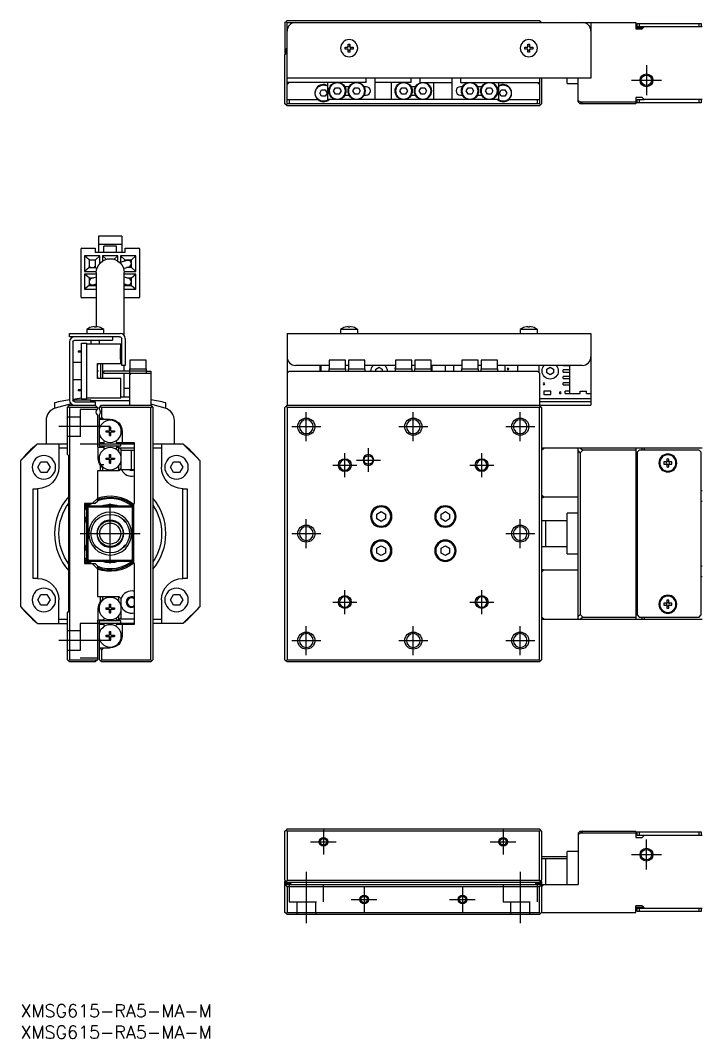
# Model space of a CAD drawing. Extents: x 0 to 745, y -8 to 241.
# Drawn here: x 0 to 159.2, y -8 to 230 of the extents above; entities that cross this region are included whole.
import ezdxf

# ---------------------------------------------------------------- set-up
doc = ezdxf.new("R2010")
doc.units = 0
doc.header["$LTSCALE"] = 0.5
doc.linetypes.add('CENTER', pattern=[50.8, 31.75, -6.35, 6.35, -6.35])
doc.linetypes.add('DASHED', pattern=[19.05, 12.7, -6.35])
for name, color, linetype in [('MSM_CENTER', 1, 'CENTER'), ('MSM_CONTINUOUS', 7, 'CONTINUOUS'), ('MSM_DASHED', 4, 'DASHED'), ('MSM_NARROW', 5, 'CONTINUOUS'), ('MSM_PART_NUMBER', 7, 'CONTINUOUS')]:
    doc.layers.add(name, color=color, linetype=linetype)
doc.styles.get("Standard").update_dxf_attribs({"font": 'txt.shx', "height": 1, "bigfont": 'bigfont.shx'})

# ---------------------------------------------------------------- blocks, each defined once
blk = doc.blocks.new('*U2')
at = {"layer": 'MSM_PART_NUMBER'}
blk.add_text('XMSG615-RA5-MA-M', height=3, dxfattribs=at).set_placement((0, -3))
blk = doc.blocks.new('*U3')
at = {"layer": 'MSM_PART_NUMBER'}
blk.add_text('XMSG615-RA5-MA-M', height=3, dxfattribs=at).set_placement((0, -8))

msp = doc.modelspace()

# ---------------------------------------------------------------- linework, layer by layer
at = {"layer": 'MSM_CENTER'}
for p, q in [((146.34, 219.46), (146.34, 212.46)), ((142.84, 215.96), (149.84, 215.96)), ((66.84, 131.62), (66.84, 138.42)), ((91.84, 131.62), (91.84, 138.42)), ((116.84, 131.62), (116.84, 138.42)), ((21, 135.02), (9, 135.02)), ((63.44, 135.02), (70.24, 135.02)), ((88.44, 135.02), (95.24, 135.02)), ((113.44, 135.02), (120.24, 135.02)), ((75.84, 123.22), (75.84, 128.82)), ((81.34, 124.42), (81.34, 130.02)), ((107.84, 123.22), (107.84, 128.82)), ((78.54, 127.22), (84.14, 127.22)), ((73.04, 126.02), (78.64, 126.02)), ((105.04, 126.02), (110.64, 126.02)), ((21, 103.02), (21, 117.02)), ((66.84, 106.62), (66.84, 113.42)), ((116.84, 106.62), (116.84, 113.42)), ((14, 110.02), (28, 110.02)), ((63.44, 110.02), (70.24, 110.02)), ((113.44, 110.02), (120.24, 110.02)), ((75.84, 91.22), (75.84, 96.82)), ((107.84, 91.22), (107.84, 96.82)), ((73.04, 94.02), (78.64, 94.02)), ((105.04, 94.02), (110.64, 94.02)), ((66.84, 81.62), (66.84, 88.42)), ((91.84, 81.62), (91.84, 88.42)), ((116.84, 81.62), (116.84, 88.42)), ((21, 85.02), (9, 85.02)), ((63.44, 85.02), (70.24, 85.02)), ((88.44, 85.02), (95.24, 85.02)), ((113.44, 85.02), (120.24, 85.02)), ((70.84, 41), (70.84, 35)), ((112.84, 41), (112.84, 35)), ((146.34, 31.5), (146.34, 38.5)), ((67.84, 38), (73.84, 38)), ((109.84, 38), (115.84, 38)), ((142.84, 35), (149.84, 35)), ((66.84, 31), (66.84, 19)), ((116.84, 31), (116.84, 19)), ((80.34, 27.5), (80.34, 21.5)), ((103.34, 27.5), (103.34, 21.5)), ((77.34, 24.5), (83.34, 24.5)), ((100.34, 24.5), (106.34, 24.5))]:
    msp.add_line(p, q, dxfattribs=at)
at = {"layer": 'MSM_CONTINUOUS'}
for p, q in [((61.84, 229.46), (62.09, 229.71)), ((61.84, 229.46), (61.84, 222.26)), ((62.34, 229.96), (62.09, 229.71)), ((62.09, 229.71), (62.34, 229.46)), ((62.34, 229.96), (121.34, 229.96)), ((62.34, 210.46), (62.34, 229.46)), ((62.34, 229.46), (143.84, 229.46)), ((121.84, 229.46), (121.34, 229.96)), ((121.34, 229.46), (121.59, 229.71)), ((133.34, 229.46), (133.34, 216.46)), ((143.84, 229.46), (143.84, 227.96)), ((144.14, 228.46), (144.14, 229.26)), ((144.14, 229.26), (159.14, 229.26)), ((159.34, 228.46), (144.14, 228.46)), ((144.64, 229.26), (144.64, 228.46)), ((145.84, 228.46), (145.34, 227.96)), ((158.64, 228.46), (158.64, 229.26)), ((159.14, 229.26), (159.14, 228.46)), ((145.59, 228.21), (143.84, 228.21)), ((143.84, 227.96), (145.34, 227.96)), ((76.64, 223.66), (76.64, 224.39)), ((77.04, 224.39), (77.04, 223.66)), ((118.64, 223.66), (118.64, 224.39)), ((119.04, 224.39), (119.04, 223.66)), ((62.34, 223.46), (61.84, 222.96)), ((62.34, 222.96), (61.84, 222.96)), ((61.84, 222.74), (62.34, 222.74)), ((61.84, 221.96), (62.34, 222.46)), ((61.94, 222.16), (61.84, 222.26)), ((61.84, 210.46), (61.84, 221.96)), ((61.94, 222.06), (61.94, 222.26)), ((62.09, 222.21), (62.34, 221.96)), ((62.34, 222.56), (62.24, 222.56)), ((75.91, 223.66), (76.64, 223.66)), ((76.64, 223.26), (75.91, 223.26)), ((76.64, 222.53), (76.64, 223.26)), ((77.04, 223.66), (77.77, 223.66)), ((77.04, 223.26), (77.04, 222.53)), ((77.77, 223.26), (77.04, 223.26)), ((117.91, 223.66), (118.64, 223.66)), ((118.64, 223.26), (117.91, 223.26)), ((118.64, 222.53), (118.64, 223.26)), ((119.04, 223.66), (119.77, 223.66)), ((119.04, 223.26), (119.04, 222.53)), ((119.77, 223.26), (119.04, 223.26)), ((133.34, 216.46), (62.34, 216.46)), ((80.84, 215.46), (62.34, 215.46)), ((62.34, 214.96), (62.84, 215.46)), ((71.84, 211.46), (71.84, 215.46)), ((73.22, 213.46), (73.65, 214.21)), ((73.65, 214.21), (74.52, 214.21)), ((74.52, 214.21), (74.95, 213.46)), ((76.85, 214.46), (75.82, 214.46)), ((77.72, 213.46), (78.15, 214.21)), ((78.15, 214.21), (79.02, 214.21)), ((79.02, 214.21), (79.45, 213.46)), ((80.84, 214.46), (80.32, 214.46)), ((80.84, 215.46), (80.84, 216.46)), ((82.84, 216.46), (82.84, 211.46)), ((91.34, 215.46), (82.84, 215.46)), ((86.64, 215.46), (86.64, 211.46)), ((88.72, 213.46), (89.15, 214.21)), ((89.15, 214.21), (90.02, 214.21)), ((90.02, 214.21), (90.45, 213.46)), ((92.35, 214.46), (91.32, 214.46)), ((91.34, 215.46), (91.34, 216.46)), ((93.22, 213.46), (93.65, 214.21)), ((93.34, 216.46), (93.34, 215.46)), ((93.34, 215.46), (100.84, 215.46)), ((93.65, 214.21), (94.52, 214.21)), ((94.52, 214.21), (94.95, 213.46)), ((96.64, 211.46), (96.64, 215.46)), ((100.84, 216.46), (100.84, 211.46)), ((102.84, 216.46), (102.84, 215.46)), ((102.84, 215.46), (121.34, 215.46)), ((103.35, 214.46), (102.84, 214.46)), ((104.22, 213.46), (104.65, 214.21)), ((104.65, 214.21), (105.52, 214.21)), ((105.52, 214.21), (105.95, 213.46)), ((107.85, 214.46), (106.82, 214.46)), ((108.72, 213.46), (109.15, 214.21)), ((109.15, 214.21), (110.02, 214.21)), ((110.02, 214.21), (110.45, 213.46)), ((111.84, 211.46), (111.84, 215.46)), ((120.84, 215.46), (121.34, 214.96)), ((121.34, 216.46), (121.34, 210.46)), ((121.84, 216.46), (121.84, 210.46)), ((127.84, 215.21), (127.84, 216.46)), ((127.84, 215.21), (130.34, 215.21)), ((130.34, 210.96), (130.34, 216.46)), ((69.97, 212.96), (70.4, 213.71)), ((70.4, 212.21), (69.97, 212.96)), ((70.4, 213.71), (71.27, 213.71)), ((71.27, 212.21), (70.4, 212.21)), ((71.27, 213.71), (71.7, 212.96)), ((71.7, 212.96), (71.27, 212.21)), ((73.65, 212.71), (73.22, 213.46)), ((74.52, 212.71), (73.65, 212.71)), ((74.95, 213.46), (74.52, 212.71)), ((75.82, 212.46), (76.85, 212.46)), ((78.15, 212.71), (77.72, 213.46)), ((79.02, 212.71), (78.15, 212.71)), ((79.45, 213.46), (79.02, 212.71)), ((80.32, 212.46), (80.84, 212.46)), ((89.15, 212.71), (88.72, 213.46)), ((90.02, 212.71), (89.15, 212.71)), ((90.45, 213.46), (90.02, 212.71)), ((91.32, 212.46), (92.35, 212.46)), ((93.65, 212.71), (93.22, 213.46)), ((94.52, 212.71), (93.65, 212.71)), ((94.95, 213.46), (94.52, 212.71)), ((102.84, 212.46), (103.35, 212.46)), ((104.65, 212.71), (104.22, 213.46)), ((105.52, 212.71), (104.65, 212.71)), ((105.95, 213.46), (105.52, 212.71)), ((106.82, 212.46), (107.85, 212.46)), ((109.15, 212.71), (108.72, 213.46)), ((110.02, 212.71), (109.15, 212.71)), ((110.45, 213.46), (110.02, 212.71)), ((111.97, 212.96), (112.4, 213.71)), ((112.4, 212.21), (111.97, 212.96)), ((112.4, 213.71), (113.27, 213.71)), ((113.27, 212.21), (112.4, 212.21)), ((113.27, 213.71), (113.7, 212.96)), ((113.7, 212.96), (113.27, 212.21)), ((145.34, 211.96), (143.84, 211.96)), ((143.84, 211.96), (143.84, 210.46)), ((145.34, 211.96), (145.84, 211.46)), ((62.34, 209.96), (61.84, 210.46)), ((62.34, 210.46), (62.09, 210.21)), ((62.34, 211.46), (69.51, 211.46)), ((121.34, 210.46), (62.34, 210.46)), ((121.34, 209.96), (62.34, 209.96)), ((62.84, 211.46), (62.84, 210.46)), ((111.84, 211.46), (71.84, 211.46)), ((114.16, 211.46), (121.34, 211.46)), ((120.84, 210.46), (120.84, 211.46)), ((121.59, 210.21), (121.34, 210.46)), ((121.34, 209.96), (121.84, 210.46)), ((130.34, 211.27), (130.95, 210.96)), ((130.84, 210.46), (130.34, 210.96)), ((143.84, 210.46), (130.84, 210.46)), ((130.95, 210.96), (143.84, 210.96)), ((130.95, 210.96), (131.45, 210.46)), ((144.14, 210.66), (144.14, 211.46)), ((144.14, 211.46), (145.84, 211.46)), ((159.14, 210.66), (144.14, 210.66)), ((144.64, 211.46), (144.64, 210.66)), ((159.34, 211.46), (145.84, 211.46)), ((158.64, 210.66), (158.64, 211.46)), ((159.14, 211.46), (159.14, 210.66)), ((23.7, 179.52), (18.3, 179.52)), ((18.3, 179.52), (18.3, 175.72)), ((23.7, 179.52), (23.7, 175.72)), ((14.1, 176.42), (14.1, 165.42)), ((14.4, 176.72), (17.5, 176.72)), ((17.5, 176.72), (17.5, 175.72)), ((23.7, 177.61), (18.3, 177.61)), ((22.5, 177.22), (19.5, 177.22)), ((19.5, 175.72), (19.5, 177.22)), ((22.5, 175.72), (22.5, 177.22)), ((24.5, 175.72), (24.5, 176.72)), ((24.5, 176.72), (27.6, 176.72)), ((27.9, 165.42), (27.9, 176.42)), ((18.6, 174.92), (15, 174.92)), ((15, 174.92), (15, 171.27)), ((16.05, 173.97), (15, 174.92)), ((16.05, 173.97), (16.05, 172.22)), ((16.05, 173.97), (17.55, 173.97)), ((24.5, 175.72), (17.5, 175.72)), ((17.55, 173.97), (18.6, 174.92)), ((17.55, 172.22), (17.55, 173.97)), ((18.6, 173.21), (18.6, 174.92)), ((22.8, 174.92), (19.2, 174.92)), ((19.2, 174.92), (19.2, 173.73)), ((20.07, 174.13), (19.2, 174.92)), ((21.93, 174.13), (22.8, 174.92)), ((22.8, 173.73), (22.8, 174.92)), ((25, 173.82), (23.28, 173.34)), ((27, 174.92), (23.4, 174.92)), ((23.4, 174.92), (23.4, 173.37)), ((24.45, 173.97), (23.4, 174.92)), ((24.45, 173.66), (24.45, 173.97)), ((24.45, 173.97), (25.95, 173.97)), ((25.95, 173.97), (27, 174.92)), ((25.95, 172.22), (25.95, 173.97)), ((27, 171.27), (27, 174.92)), ((16.05, 172.22), (15, 171.27)), ((16.42, 172.22), (16.05, 172.6)), ((16.05, 172.22), (17.55, 172.22)), ((17.55, 172.6), (17.17, 172.22)), ((17.55, 172.22), (17.88, 171.92)), ((24.1, 172.01), (25.4, 172.37)), ((24.27, 172.06), (24.12, 171.92)), ((25.95, 172.22), (24.86, 172.22)), ((25.95, 172.6), (25.57, 172.22)), ((25.95, 172.22), (27, 171.27)), ((15, 171.27), (17.76, 171.27)), ((17.75, 170.67), (15, 170.67)), ((16.05, 169.77), (15, 170.67)), ((15, 170.67), (15, 167.12)), ((16.05, 169.77), (17.11, 169.77)), ((16.05, 169.77), (16.05, 168.02)), ((17.75, 169.96), (16.59, 169.61)), ((17.75, 171.02), (17.75, 158.4)), ((24.24, 171.27), (27, 171.27)), ((24.25, 156.35), (24.25, 171.02)), ((27, 170.67), (24.25, 170.67)), ((25.41, 169.61), (24.25, 169.96)), ((24.89, 169.77), (25.95, 169.77)), ((25.95, 169.77), (27, 170.67)), ((25.95, 168.02), (25.95, 169.77)), ((27, 167.12), (27, 170.67)), ((16.05, 168.02), (15, 167.12)), ((15, 167.12), (17.75, 167.12)), ((16.42, 168.02), (16.05, 168.4)), ((16.05, 168.02), (17.55, 168.02)), ((17.01, 168.18), (17.75, 168.39)), ((17.46, 168.31), (17.17, 168.02)), ((17.55, 168.02), (17.55, 168.34)), ((17.55, 168.02), (17.75, 167.85)), ((24.25, 168.39), (24.99, 168.18)), ((24.45, 168.02), (24.25, 167.85)), ((24.25, 167.12), (27, 167.12)), ((24.45, 168.34), (24.45, 168.02)), ((24.45, 168.02), (25.95, 168.02)), ((24.82, 168.02), (24.54, 168.31)), ((25.95, 168.4), (25.57, 168.02)), ((25.95, 168.02), (27, 167.12)), ((17.75, 165.12), (14.4, 165.12)), ((27.6, 165.12), (24.25, 165.12)), ((19.5, 157.72), (15.5, 157.72)), ((15.5, 157.72), (15.5, 156.82)), ((16.57, 158.28), (16.55, 158.28)), ((17.3, 158.28), (17.3, 158.41)), ((17.7, 158.28), (17.3, 158.28)), ((17.7, 158.41), (17.7, 158.28)), ((18.45, 158.28), (18.43, 158.28)), ((19.5, 156.82), (19.5, 157.72)), ((78.84, 157.72), (74.84, 157.72)), ((74.84, 157.72), (74.84, 156.82)), ((75.91, 158.28), (75.89, 158.28)), ((76.64, 158.28), (76.64, 158.41)), ((77.04, 158.28), (76.64, 158.28)), ((77.04, 158.41), (77.04, 158.28)), ((77.79, 158.28), (77.77, 158.28)), ((78.84, 156.82), (78.84, 157.72)), ((120.84, 157.72), (116.84, 157.72)), ((116.84, 157.72), (116.84, 156.82)), ((117.91, 158.28), (117.89, 158.28)), ((118.64, 158.28), (118.64, 158.41)), ((119.04, 158.28), (118.64, 158.28)), ((119.04, 158.41), (119.04, 158.28)), ((119.79, 158.28), (119.77, 158.28)), ((120.84, 156.82), (120.84, 157.72)), ((11.5, 156.02), (11.5, 156.82)), ((11.5, 156.82), (23.3, 156.82)), ((23.2, 156.02), (11.5, 156.02)), ((11.5, 154.82), (11.5, 141.22)), ((12.3, 154.82), (12.3, 141.22)), ((12.7, 155.22), (21.5, 155.22)), ((16.5, 155.22), (16.5, 154.27)), ((18.5, 154.27), (18.5, 155.22)), ((21.5, 156.02), (21.5, 155.22)), ((23.7, 149.32), (23.7, 155.52)), ((24.5, 155.62), (24.5, 149.32)), ((62.34, 156.82), (62.34, 140.02)), ((62.34, 156.82), (133.34, 156.82)), ((133.34, 156.82), (133.34, 140.02)), ((14.3, 152.65), (13.5, 152.65)), ((13.5, 152.65), (13.5, 152.4)), ((14.3, 152.4), (13.5, 152.4)), ((14.3, 154.52), (15.5, 154.52)), ((14.3, 141.52), (14.3, 154.52)), ((15.5, 141.52), (15.5, 154.52)), ((23.5, 154.27), (15.5, 154.27)), ((23.4, 150.77), (23.4, 153.27)), ((23.5, 153.27), (23.4, 153.27)), ((23.4, 152.47), (23.5, 152.47)), ((23.5, 153.27), (23.5, 154.27)), ((23.5, 151.57), (23.5, 152.47)), ((14.3, 150.02), (12.3, 150.02)), ((23.4, 152.1), (23.5, 152.1)), ((23.4, 151.95), (23.5, 151.95)), ((23.4, 151.57), (23.5, 151.57)), ((23.5, 150.77), (23.4, 150.77)), ((23.5, 149.77), (23.5, 150.77)), ((29.4, 150.52), (25.6, 150.52)), ((25.6, 150.52), (25.6, 148.52)), ((29.4, 148.52), (29.4, 150.52)), ((75.99, 150.52), (72.19, 150.52)), ((72.19, 150.52), (72.19, 148.52)), ((75.99, 148.52), (75.99, 150.52)), ((80.49, 150.52), (76.69, 150.52)), ((76.69, 150.52), (76.69, 148.52)), ((80.49, 148.52), (80.49, 150.52)), ((91.49, 150.52), (87.69, 150.52)), ((87.69, 150.52), (87.69, 148.52)), ((91.49, 148.52), (91.49, 150.52)), ((95.99, 150.52), (92.19, 150.52)), ((92.19, 150.52), (92.19, 148.52)), ((95.99, 148.52), (95.99, 150.52)), ((106.99, 150.52), (103.19, 150.52)), ((103.19, 150.52), (103.19, 148.52)), ((106.99, 148.52), (106.99, 150.52)), ((111.49, 150.52), (107.69, 150.52)), ((107.69, 150.52), (107.69, 148.52)), ((111.49, 148.52), (111.49, 150.52)), ((18, 146.27), (18, 149.77)), ((18, 149.77), (23.5, 149.77)), ((18.7, 149.77), (18.7, 146.27)), ((19.2, 149.77), (19.2, 146.27)), ((19.5, 147.52), (19.5, 148.02)), ((29.5, 148.02), (19.5, 148.02)), ((24.5, 149.32), (23.7, 149.32)), ((24.25, 148.02), (24.25, 149.32)), ((25.5, 148.52), (25.5, 140.02)), ((25.5, 148.52), (29.5, 148.52)), ((29.5, 147.52), (29.5, 148.52)), ((29.5, 148.02), (30.5, 148.02)), ((30.5, 148.02), (30.5, 140.02)), ((62.84, 148.02), (62.34, 147.52)), ((62.84, 148.02), (120.84, 148.02)), ((72.19, 149.32), (64.34, 149.32)), ((70.04, 148.02), (70.04, 149.32)), ((70.34, 148.02), (70.34, 149.32)), ((72.09, 148.52), (76.09, 148.52)), ((72.09, 148.52), (72.09, 148.02)), ((76.69, 149.32), (75.99, 149.32)), ((76.09, 148.02), (76.09, 148.52)), ((76.59, 148.52), (80.59, 148.52)), ((76.59, 148.52), (76.59, 148.02)), ((87.69, 149.32), (80.49, 149.32)), ((80.59, 148.02), (80.59, 148.52)), ((83.09, 148.45), (83.84, 148.89)), ((83.09, 148.02), (83.09, 148.45)), ((83.84, 148.89), (84.59, 148.45)), ((84.59, 148.45), (84.59, 148.02)), ((87.59, 148.52), (91.59, 148.52)), ((87.59, 148.52), (87.59, 148.02)), ((92.19, 149.32), (91.49, 149.32)), ((91.59, 148.02), (91.59, 148.52)), ((92.09, 148.52), (96.09, 148.52)), ((92.09, 148.52), (92.09, 148.02)), ((103.19, 149.32), (95.99, 149.32)), ((96.09, 148.02), (96.09, 148.52)), ((96.18, 149.32), (96.18, 148.02)), ((99.38, 148.02), (99.38, 149.32)), ((101.26, 149.32), (101.26, 148.02)), ((103.09, 148.52), (107.09, 148.52)), ((103.09, 148.52), (103.09, 148.02)), ((107.69, 149.32), (106.99, 149.32)), ((107.09, 148.02), (107.09, 148.52)), ((107.59, 148.52), (111.59, 148.52)), ((107.59, 148.52), (107.59, 148.02)), ((131.34, 149.32), (111.49, 149.32)), ((111.59, 148.02), (111.59, 148.52)), ((113.34, 148.02), (113.34, 149.32)), ((116.28, 148.02), (116.28, 149.32)), ((121.34, 147.52), (120.84, 148.02)), ((121.18, 149.32), (121.18, 147.68)), ((123.09, 148.45), (123.84, 148.89)), ((123.09, 147.59), (123.09, 148.45)), ((123.84, 147.15), (123.09, 147.59)), ((123.84, 148.89), (124.59, 148.45)), ((124.59, 147.59), (123.84, 147.15)), ((124.59, 148.45), (124.59, 147.59)), ((126.84, 149.27), (126.84, 149.32)), ((126.84, 149.27), (128.34, 149.27)), ((126.84, 147.77), (126.84, 148.27)), ((128.34, 148.27), (126.84, 148.27)), ((126.84, 147.77), (128.34, 147.77)), ((128.34, 149.32), (128.34, 142.77)), ((12.3, 146.02), (14.3, 146.02)), ((23.5, 146.27), (18, 146.27)), ((19.5, 147.52), (30.5, 147.52)), ((23.5, 141.77), (23.5, 146.27)), ((24.25, 142.02), (24.25, 147.52)), ((25.5, 147.02), (26, 147.52)), ((121.34, 147.52), (121.34, 140.02)), ((126.84, 146.27), (126.84, 146.77)), ((128.34, 146.77), (126.84, 146.77)), ((126.84, 146.27), (128.34, 146.27)), ((126.84, 144.77), (126.84, 145.27)), ((128.34, 145.27), (126.84, 145.27)), ((14.3, 143.65), (13.5, 143.65)), ((13.5, 143.65), (13.5, 143.4)), ((14.3, 143.4), (13.5, 143.4)), ((24.25, 144.02), (25.5, 144.02)), ((123.98, 143.34), (122.38, 143.34)), ((122.38, 143.34), (122.38, 142.54)), ((123.98, 142.54), (123.98, 143.34)), ((126.84, 144.77), (128.34, 144.77)), ((127.34, 142.77), (127.34, 143.27)), ((128.34, 143.27), (127.34, 143.27)), ((130.84, 143.27), (132.34, 143.27)), ((130.84, 142.77), (130.84, 143.27)), ((132.34, 142.77), (132.34, 143.27)), ((8, 140.59), (8, 139.27)), ((12.5, 141.02), (12.35, 141.02)), ((12.5, 141.32), (16.5, 141.32)), ((12.5, 141.32), (12.5, 140.87)), ((12.7, 140.82), (17.5, 140.82)), ((14.3, 141.52), (15.5, 141.52)), ((15.18, 141.52), (15.18, 141.32)), ((15.5, 141.77), (23.5, 141.77)), ((16.5, 140.82), (16.5, 141.32)), ((25.5, 141.02), (16.5, 141.02)), ((17.5, 140.82), (17.5, 140.02)), ((23.5, 142.02), (25.5, 142.02)), ((34, 139.27), (34, 140.59)), ((133.34, 141.52), (121.34, 141.52)), ((133.34, 140.82), (121.34, 140.82)), ((122.38, 142.54), (123.98, 142.54)), ((127.34, 142.77), (130.84, 142.77)), ((132.34, 142.77), (133.34, 142.77)), ((11.85, 140.38), (8.17, 139.32)), ((11, 139.52), (11.5, 140.02)), ((11, 128.52), (11, 139.52)), ((11.5, 139.52), (11.25, 139.77)), ((11.5, 140.02), (17.5, 140.02)), ((11.5, 139.52), (11.5, 80.52)), ((18, 139.52), (11.5, 139.52)), ((17.5, 140.02), (18, 139.52)), ((18, 139.52), (18, 139.08)), ((18.5, 139.52), (19, 140.02)), ((18.5, 139.08), (18.5, 139.52)), ((19, 139.52), (18.75, 139.77)), ((19, 140.02), (30.5, 140.02)), ((30.5, 139.52), (19, 139.52)), ((19, 139.52), (19, 137.22)), ((33.83, 139.32), (30.5, 140.28)), ((30.5, 140.02), (30.75, 139.77)), ((30.75, 139.77), (30.5, 139.52)), ((30.5, 80.52), (30.5, 139.52)), ((30.75, 139.77), (31, 139.52)), ((31, 139.52), (31, 80.52)), ((62.34, 140.02), (61.84, 139.52)), ((61.84, 80.52), (61.84, 139.52)), ((62.09, 139.77), (62.34, 139.52)), ((62.34, 140.02), (133.34, 140.02)), ((62.34, 139.52), (62.34, 80.52)), ((121.34, 139.52), (62.34, 139.52)), ((121.84, 139.52), (121.34, 140.02)), ((121.34, 139.52), (121.59, 139.77)), ((121.34, 80.52), (121.34, 139.52)), ((121.84, 139.52), (121.84, 80.52)), ((6, 136.44), (6, 131.02)), ((18, 137.76), (18, 130.22)), ((18.5, 134.63), (18.5, 137.76)), ((21, 136.72), (18.5, 136.72)), ((19, 137.22), (18.65, 136.72)), ((19.5, 136.72), (19, 137.22)), ((36, 131.02), (36, 136.44)), ((20, 134.07), (20.79, 134.07)), ((20, 134.07), (20, 133.78)), ((20, 133.78), (20.79, 133.78)), ((20.53, 133.78), (20.53, 134.07)), ((20.85, 134.92), (21.14, 134.92)), ((20.85, 134.13), (20.85, 134.92)), ((21.14, 134.39), (20.85, 134.39)), ((20.85, 132.92), (20.85, 133.72)), ((20.85, 133.45), (21.14, 133.45)), ((21.14, 134.13), (21.14, 134.92)), ((21.14, 132.92), (21.14, 133.72)), ((21.2, 134.07), (22, 134.07)), ((21.2, 133.78), (22, 133.78)), ((21.47, 133.78), (21.47, 134.07)), ((22, 134.07), (22, 133.78)), ((23.8, 133.92), (23.8, 131.22)), ((4, 131.02), (0, 127.02)), ((4, 131.02), (11, 131.02)), ((9, 131.02), (9, 125.52)), ((18, 131.02), (26.7, 131.02)), ((18.5, 131.22), (18.5, 133.21)), ((19.45, 131.22), (18.5, 131.22)), ((18.5, 130.42), (18.5, 131.02)), ((19.62, 131.52), (19.45, 131.22)), ((20.85, 132.92), (21.14, 132.92)), ((22.55, 131.22), (22.38, 131.52)), ((26.7, 131.22), (22.55, 131.22)), ((23.5, 130.42), (23.5, 131.02)), ((26.7, 117.02), (26.7, 131.22)), ((31, 131.02), (38, 131.02)), ((33, 131.02), (33, 125.52)), ((42, 127.02), (38, 131.02)), ((11, 130.02), (9, 130.02)), ((11.35, 128.17), (11, 128.52)), ((18, 130.22), (19.45, 130.22)), ((18.22, 127.56), (18.22, 130.22)), ((23.5, 130.42), (18.5, 130.42)), ((19.58, 130), (19.45, 130.22)), ((19.58, 130.02), (19.57, 130.02)), ((20.85, 128.52), (21.14, 128.52)), ((20.85, 127.73), (20.85, 128.52)), ((21.14, 127.73), (21.14, 128.52)), ((22.55, 130.22), (22.42, 130)), ((22.43, 130.02), (22.42, 130.02)), ((22.55, 130.22), (23, 130.22)), ((23, 129.18), (23, 130.22)), ((23, 130.22), (23.5, 129.72)), ((26.7, 130.02), (23.2, 130.02)), ((23.5, 129.72), (23.5, 128.23)), ((26.7, 129.47), (23.5, 129.47)), ((26, 124.97), (26, 129.47)), ((33, 130.02), (31, 130.02)), ((121.84, 129.52), (122.34, 130.02)), ((159.34, 130.02), (121.84, 130.02)), ((130.34, 90.02), (130.34, 130.02)), ((130.84, 128.91), (130.34, 129.41)), ((131.45, 129.52), (130.84, 128.91)), ((130.84, 128.91), (130.84, 91.13)), ((130.95, 130.02), (131.45, 129.52)), ((143.84, 129.52), (131.45, 129.52)), ((143.84, 130.02), (143.84, 90.02)), ((144.64, 129.52), (144.14, 129.02)), ((144.14, 129.02), (144.14, 91.02)), ((158.64, 129.52), (144.64, 129.52)), ((145.34, 129.52), (145.34, 130.02)), ((145.84, 130.02), (145.84, 129.52)), ((159.14, 129.02), (158.64, 129.52)), ((159.14, 91.02), (159.14, 129.02)), ((0, 127.02), (0, 93.02)), ((4.06, 125.52), (4.78, 126.77)), ((4.78, 126.77), (6.22, 126.77)), ((6.22, 126.77), (6.94, 125.52)), ((11.35, 91.87), (11.35, 128.17)), ((20, 127.67), (20.79, 127.67)), ((20, 127.67), (20, 127.38)), ((20, 127.38), (20.79, 127.38)), ((20.53, 127.38), (20.53, 127.67)), ((21.14, 127.99), (20.85, 127.99)), ((20.85, 126.52), (20.85, 127.32)), ((20.85, 127.05), (21.14, 127.05)), ((20.85, 126.52), (21.14, 126.52)), ((21.14, 126.52), (21.14, 127.32)), ((21.2, 127.67), (22, 127.67)), ((21.2, 127.38), (22, 127.38)), ((21.47, 127.38), (21.47, 127.67)), ((22, 127.67), (22, 127.38)), ((23.5, 126.81), (23.5, 124.97)), ((35.06, 125.52), (35.78, 126.77)), ((35.78, 126.77), (37.22, 126.77)), ((37.22, 126.77), (37.94, 125.52)), ((42, 93.02), (42, 127.02)), ((151.1, 126.76), (150.42, 126.76)), ((150.42, 126.28), (151.1, 126.28)), ((151.1, 127.44), (151.1, 126.76)), ((151.1, 126.28), (151.1, 125.6)), ((151.58, 126.76), (151.58, 127.44)), ((152.26, 126.76), (151.58, 126.76)), ((151.58, 125.6), (151.58, 126.28)), ((151.58, 126.28), (152.26, 126.28)), ((4.78, 124.27), (4.06, 125.52)), ((6.22, 124.27), (4.78, 124.27)), ((6.94, 125.52), (6.22, 124.27)), ((23, 124.72), (18, 124.72)), ((18, 124.72), (18, 117.52)), ((18.7, 124.72), (18.7, 126)), ((19.2, 125.44), (19.2, 124.72)), ((23, 124.72), (23, 125.86)), ((23.5, 125.22), (23, 124.72)), ((23.5, 124.97), (26.7, 124.97)), ((35.78, 124.27), (35.06, 125.52)), ((37.22, 124.27), (35.78, 124.27)), ((37.94, 125.52), (37.22, 124.27)), ((3, 99.52), (3, 120.52)), ((3, 120.52), (4, 120.52)), ((4, 120.52), (4, 99.52)), ((38, 99.52), (38, 120.52)), ((38, 120.52), (39, 120.52)), ((39, 120.52), (39, 99.52)), ((122.34, 118.51), (121.84, 119.01)), ((144.14, 120.02), (143.84, 120.02)), ((159.34, 120.02), (159.14, 120.02)), ((17.5, 117.02), (15, 117.02)), ((15, 117.02), (15, 103.02)), ((16.79, 117.02), (18, 118.23)), ((18, 117.52), (17.5, 117.02)), ((26.5, 103.02), (26.5, 117.02)), ((26.5, 117.02), (26.7, 117.02)), ((130.34, 118.51), (122.34, 118.51)), ((143.84, 118.27), (144.14, 118.27)), ((159.34, 117.52), (159.14, 117.52)), ((15.5, 115.72), (15.8, 116.02)), ((15.5, 104.32), (15.5, 115.72)), ((16, 116.22), (15.8, 116.02)), ((15.8, 116.02), (15.8, 104.02)), ((16, 116.22), (16.3, 116.52)), ((26, 116.22), (16, 116.22)), ((16.3, 116.52), (25.7, 116.52)), ((25.7, 116.52), (26, 116.22)), ((26.2, 116.02), (26, 116.22)), ((26.2, 104.02), (26.2, 116.02)), ((26.2, 116.02), (26.5, 115.72)), ((83.34, 114.6), (84.34, 115.18)), ((83.34, 113.44), (83.34, 114.6)), ((84.34, 115.18), (85.34, 114.6)), ((85.34, 114.6), (85.34, 113.44)), ((98.34, 114.6), (99.34, 115.18)), ((98.34, 113.44), (98.34, 114.6)), ((99.34, 115.18), (100.34, 114.6)), ((100.34, 114.6), (100.34, 113.44)), ((127.84, 105.27), (127.84, 114.77)), ((130.34, 114.77), (127.84, 114.77)), ((144.04, 115.02), (143.84, 114.82)), ((144.04, 115.02), (144.04, 105.02)), ((144.14, 115.02), (144.04, 115.02)), ((24.2, 113), (24.2, 113.18)), ((24.2, 113), (24.42, 112.77)), ((24.42, 112.94), (24.42, 112.77)), ((24.42, 112.77), (24.56, 112.77)), ((24.56, 112.77), (24.56, 112.77)), ((84.34, 112.87), (83.34, 113.44)), ((85.34, 113.44), (84.34, 112.87)), ((99.34, 112.87), (98.34, 113.44)), ((100.34, 113.44), (99.34, 112.87)), ((127.84, 113.02), (121.84, 113.02)), ((122.84, 107.02), (122.84, 113.02)), ((18.03, 108.96), (18.03, 108.96)), ((19.56, 107.22), (19.62, 107.22)), ((19.69, 107.16), (19.62, 107.22)), ((22.37, 107.22), (22.31, 107.16)), ((22.37, 107.22), (22.44, 107.22)), ((23.96, 108.96), (23.96, 108.96)), ((24.42, 107.27), (24.2, 107.05)), ((24.42, 107.27), (24.42, 107.1)), ((24.56, 107.27), (24.42, 107.27)), ((83.34, 106.6), (84.34, 107.18)), ((84.34, 107.18), (85.34, 106.6)), ((98.34, 106.6), (99.34, 107.18)), ((99.34, 107.18), (100.34, 106.6)), ((24.2, 106.86), (24.2, 107.05)), ((83.34, 105.44), (83.34, 106.6)), ((84.34, 104.87), (83.34, 105.44)), ((85.34, 105.44), (84.34, 104.87)), ((85.34, 106.6), (85.34, 105.44)), ((98.34, 105.44), (98.34, 106.6)), ((99.34, 104.87), (98.34, 105.44)), ((100.34, 105.44), (99.34, 104.87)), ((100.34, 106.6), (100.34, 105.44)), ((121.84, 107.02), (127.84, 107.02)), ((127.84, 105.27), (130.34, 105.27)), ((143.84, 105.22), (144.04, 105.02)), ((144.04, 105.02), (144.14, 105.02)), ((15, 103.02), (17.5, 103.02)), ((15.8, 104.02), (15.5, 104.32)), ((15.8, 104.02), (16, 103.82)), ((16, 103.82), (26, 103.82)), ((16.3, 103.52), (16, 103.82)), ((25.7, 103.52), (16.3, 103.52)), ((18, 101.81), (16.79, 103.02)), ((17.5, 103.02), (18, 102.52)), ((18, 102.52), (18, 95.32)), ((26.5, 104.32), (25.7, 103.52)), ((26.7, 103.02), (26.5, 103.02)), ((26.7, 88.82), (26.7, 103.02)), ((159.14, 102.52), (159.34, 102.52)), ((121.84, 101.04), (122.34, 101.54)), ((122.34, 101.54), (130.34, 101.54)), ((144.14, 101.77), (143.84, 101.77)), ((143.84, 100.02), (144.14, 100.02)), ((159.14, 100.02), (159.34, 100.02)), ((4, 99.52), (3, 99.52)), ((39, 99.52), (38, 99.52)), ((4.06, 94.52), (4.78, 95.77)), ((4.78, 95.77), (6.22, 95.77)), ((6.22, 95.77), (6.94, 94.52)), ((18, 95.32), (23, 95.32)), ((18.7, 94.04), (18.7, 95.32)), ((19.2, 95.32), (19.2, 94.6)), ((23, 94.18), (23, 95.32)), ((23, 95.32), (23.5, 94.82)), ((35.06, 94.52), (35.78, 95.77)), ((35.78, 95.77), (37.22, 95.77)), ((37.22, 95.77), (37.94, 94.52)), ((0, 93.02), (4, 89.02)), ((4.78, 93.27), (4.06, 94.52)), ((6.22, 93.27), (4.78, 93.27)), ((6.94, 94.52), (6.22, 93.27)), ((9, 89.02), (9, 94.52)), ((20.85, 93.52), (21.14, 93.52)), ((20.85, 92.73), (20.85, 93.52)), ((21.14, 92.99), (20.85, 92.99)), ((21.14, 92.73), (21.14, 93.52)), ((23.5, 94.82), (23.5, 93.23)), ((33, 94.52), (33, 89.02)), ((35.78, 93.27), (35.06, 94.52)), ((37.22, 93.27), (35.78, 93.27)), ((37.94, 94.52), (37.22, 93.27)), ((38, 89.02), (42, 93.02)), ((151.1, 93.76), (150.42, 93.76)), ((150.42, 93.28), (151.1, 93.28)), ((151.1, 94.44), (151.1, 93.76)), ((151.1, 93.28), (151.1, 92.6)), ((151.58, 93.76), (151.58, 94.44)), ((152.26, 93.76), (151.58, 93.76)), ((151.58, 92.6), (151.58, 93.28)), ((151.58, 93.28), (152.26, 93.28)), ((11, 91.52), (11.35, 91.87)), ((11, 80.52), (11, 91.52)), ((18.22, 89.82), (18.22, 92.48)), ((20, 92.67), (20.79, 92.67)), ((20, 92.67), (20, 92.38)), ((20, 92.38), (20.79, 92.38)), ((20.53, 92.38), (20.53, 92.67)), ((20.85, 91.52), (20.85, 92.32)), ((20.85, 92.05), (21.14, 92.05)), ((20.85, 91.52), (21.14, 91.52)), ((21.14, 91.52), (21.14, 92.32)), ((21.2, 92.67), (22, 92.67)), ((21.2, 92.38), (22, 92.38)), ((21.47, 92.38), (21.47, 92.67)), ((22, 92.67), (22, 92.38)), ((23, 89.82), (23, 90.86)), ((23.5, 91.81), (23.5, 90.32)), ((122.34, 90.02), (121.84, 90.52)), ((130.34, 90.63), (130.84, 91.13)), ((130.84, 91.13), (131.45, 90.52)), ((131.45, 90.52), (130.95, 90.02)), ((131.45, 90.52), (143.84, 90.52)), ((144.14, 91.02), (144.64, 90.52)), ((144.64, 90.52), (158.64, 90.52)), ((145.34, 90.02), (145.34, 90.52)), ((145.84, 90.52), (145.84, 90.02)), ((158.64, 90.52), (159.14, 91.02)), ((4, 89.02), (11, 89.02)), ((9, 90.02), (11, 90.02)), ((19.45, 89.82), (18, 89.82)), ((18, 89.82), (18, 80.52)), ((26.7, 89.02), (18, 89.02)), ((18.5, 89.02), (18.5, 89.62)), ((23.5, 89.62), (18.5, 89.62)), ((18.5, 88.82), (19.45, 88.82)), ((18.5, 86.83), (18.5, 88.82)), ((19.45, 89.82), (19.58, 90.04)), ((19.45, 88.82), (19.62, 88.52)), ((19.58, 90.02), (19.57, 90.02)), ((22.38, 88.52), (22.55, 88.82)), ((22.42, 90.04), (22.55, 89.82)), ((22.43, 90.02), (22.42, 90.02)), ((23, 89.82), (22.55, 89.82)), ((22.55, 88.82), (26.7, 88.82)), ((23.5, 90.32), (23, 89.82)), ((26.7, 90.02), (23.2, 90.02)), ((23.5, 89.02), (23.5, 89.62)), ((23.8, 88.82), (23.8, 86.12)), ((31, 90.02), (33, 90.02)), ((38, 89.02), (31, 89.02)), ((121.84, 90.02), (159.34, 90.02)), ((20, 86.27), (20.79, 86.27)), ((20, 86.27), (20, 85.98)), ((20, 85.98), (20.79, 85.98)), ((20.53, 85.98), (20.53, 86.27)), ((20.85, 87.12), (21.14, 87.12)), ((20.85, 86.33), (20.85, 87.12)), ((21.14, 86.59), (20.85, 86.59)), ((20.85, 85.12), (20.85, 85.92)), ((21.14, 86.33), (21.14, 87.12)), ((21.14, 85.12), (21.14, 85.92)), ((21.2, 86.27), (22, 86.27)), ((21.2, 85.98), (22, 85.98)), ((21.47, 85.98), (21.47, 86.27)), ((22, 86.27), (22, 85.98)), ((18.5, 80.52), (18.5, 85.41)), ((18.5, 83.32), (21, 83.32)), ((18.65, 83.32), (19, 82.82)), ((19, 82.82), (19.5, 83.32)), ((20.85, 85.65), (21.14, 85.65)), ((20.85, 85.12), (21.14, 85.12)), ((19, 82.82), (19, 80.52)), ((11.5, 80.02), (11, 80.52)), ((11.25, 80.27), (11.5, 80.52)), ((11.5, 80.52), (18, 80.52)), ((17.5, 80.02), (11.5, 80.02)), ((18, 80.52), (17.5, 80.02)), ((19, 80.02), (18.5, 80.52)), ((18.75, 80.27), (19, 80.52)), ((19, 80.52), (30.5, 80.52)), ((30.5, 80.02), (19, 80.02)), ((30.5, 80.52), (30.75, 80.27)), ((31, 80.52), (30.5, 80.02)), ((61.84, 80.52), (62.09, 80.27)), ((62.34, 80.52), (62.09, 80.27)), ((62.09, 80.27), (62.34, 80.02)), ((62.34, 80.52), (121.34, 80.52)), ((121.34, 80.02), (62.34, 80.02)), ((121.59, 80.27), (121.34, 80.52)), ((121.34, 80.02), (121.84, 80.52)), ((61.84, 40.5), (62.09, 40.75)), ((61.84, 29), (61.84, 40.5)), ((62.34, 41), (62.09, 40.75)), ((62.09, 40.75), (62.34, 40.5)), ((62.34, 41), (121.34, 41)), ((121.34, 40.5), (62.34, 40.5)), ((62.34, 40.5), (62.34, 29)), ((121.84, 40.5), (121.34, 41)), ((121.34, 40.5), (121.59, 40.75)), ((121.34, 29), (121.34, 40.5)), ((121.84, 40.5), (121.84, 29)), ((130.34, 40), (130.84, 40.5)), ((130.84, 40.5), (143.84, 40.5)), ((131.45, 40.5), (130.95, 40)), ((143.84, 40.5), (143.84, 39)), ((130.34, 40), (130.34, 28)), ((130.95, 40), (130.34, 39.69)), ((143.84, 40), (130.95, 40)), ((143.84, 39), (145.34, 39)), ((144.14, 39.5), (144.14, 40.3)), ((144.14, 40.3), (159.14, 40.3)), ((159.34, 39.5), (144.14, 39.5)), ((144.64, 40.3), (144.64, 39.5)), ((145.84, 39.5), (145.34, 39)), ((158.64, 39.5), (158.64, 40.3)), ((159.14, 40.3), (159.14, 39.5)), ((127.84, 28), (127.84, 35.75)), ((130.34, 35.75), (127.84, 35.75)), ((127.84, 34.5), (121.84, 34.5)), ((127.84, 34), (121.84, 34)), ((122.84, 28), (122.84, 34)), ((62.34, 28.5), (61.84, 29)), ((61.84, 28.7), (61.94, 28.8)), ((61.84, 21.5), (61.84, 28.7)), ((61.94, 28.7), (61.94, 28.9)), ((62.34, 29), (62.09, 28.75)), ((62.34, 29), (121.34, 29)), ((121.59, 28.75), (121.34, 29)), ((121.34, 28.5), (121.84, 29)), ((121.74, 28.9), (121.74, 28.7)), ((121.74, 28.8), (121.84, 28.7)), ((121.84, 28.7), (121.84, 21.5)), ((61.84, 28.22), (63.24, 28.22)), ((61.84, 28), (62.34, 27.5)), ((61.84, 28), (130.34, 28)), ((62.24, 28.4), (62.94, 28.4)), ((121.34, 28.5), (62.34, 28.5)), ((121.34, 27.5), (62.34, 27.5)), ((62.34, 27.5), (62.34, 21.5)), ((63.24, 28.5), (63.24, 28.22)), ((120.44, 28.5), (120.44, 28.22)), ((121.84, 28.22), (120.44, 28.22)), ((120.74, 28.4), (121.44, 28.4)), ((121.34, 27.5), (121.84, 28)), ((121.34, 21.5), (121.34, 27.5)), ((121.84, 27.5), (122.34, 28)), ((62.09, 21.25), (61.84, 21.5)), ((62.34, 21.5), (62.09, 21.25)), ((62.34, 21.5), (121.34, 21.5)), ((121.59, 21.25), (121.34, 21.5)), ((121.34, 21), (121.84, 21.5)), ((121.84, 21.5), (143.84, 21.5)), ((145.34, 23), (143.84, 23)), ((143.84, 21.5), (143.84, 23)), ((143.84, 22.75), (145.59, 22.75)), ((144.14, 21.7), (144.14, 22.5)), ((144.14, 22.5), (159.34, 22.5)), ((159.14, 21.7), (144.14, 21.7)), ((144.64, 22.5), (144.64, 21.7)), ((145.34, 23), (145.84, 22.5)), ((158.64, 21.7), (158.64, 22.5)), ((159.14, 22.5), (159.14, 21.7)), ((62.09, 21.25), (62.34, 21)), ((121.34, 21), (62.34, 21))]:
    msp.add_line(p, q, dxfattribs=at)
at = {"layer": 'MSM_CONTINUOUS', "extrusion": (0, 0, -1)}
for centre, radius in [((-76.84, 223.46), 2), ((-118.84, 223.46), 2), ((-74.09, 213.46), 1.9), ((-78.59, 213.46), 1.9), ((-89.59, 213.46), 1.9), ((-94.09, 213.46), 1.9), ((-105.09, 213.46), 1.9), ((-109.59, 213.46), 1.9), ((-113.97, 148.49), 0.2), ((-122.38, 145.02), 0.2), ((-126.19, 142.94), 0.2), ((-21, 133.92), 2.6), ((-66.84, 135.02), 1.62), ((-91.84, 135.02), 1.62), ((-116.84, 135.02), 1.62), ((-21, 127.52), 2.6), ((-151.34, 126.52), 2.1), ((-5.5, 125.52), 2.75), ((-36.5, 125.52), 2.75), ((-75.84, 126.02), 1.23), ((-107.84, 126.02), 1.23), ((-151.34, 126.52), 1.9), ((-21, 110.02), 5), ((-84.34, 114.02), 2.5), ((-84.34, 114.02), 2.25), ((-99.34, 114.02), 2.5), ((-99.34, 114.02), 2.25), ((-21, 110.02), 3.15), ((-66.84, 110.02), 1.62), ((-116.84, 110.02), 1.62), ((-84.34, 106.02), 2.5), ((-84.34, 106.02), 2.25), ((-99.34, 106.02), 2.5), ((-99.34, 106.02), 2.25), ((-5.5, 94.52), 2.75), ((-36.5, 94.52), 2.75), ((-75.84, 94.02), 1.23), ((-107.84, 94.02), 1.23), ((-151.34, 93.52), 2.1), ((-151.34, 93.52), 1.9), ((-21, 92.52), 2.6), ((-21, 86.12), 2.6), ((-66.84, 85.02), 1.62), ((-91.84, 85.02), 1.62), ((-116.84, 85.02), 1.62)]:
    msp.add_circle(centre, radius, dxfattribs=at)
at = {"layer": 'MSM_CONTINUOUS'}
for centre, radius in [((146.34, 215.96), 1.23), ((74.09, 213.46), 2), ((78.59, 213.46), 2), ((89.59, 213.46), 2), ((94.09, 213.46), 2), ((105.09, 213.46), 2), ((109.59, 213.46), 2), ((81.34, 127.22), 1.01), ((21, 110.02), 4.5), ((21, 110.02), 3), ((70.84, 38), 0.783), ((112.84, 38), 0.783), ((146.34, 35), 1.23), ((80.34, 24.5), 0.783), ((103.34, 24.5), 0.783)]:
    msp.add_circle(centre, radius, dxfattribs=at)
for centre, radius, start, end in [((64.34, 227.46), 2, 90, 180), ((131.34, 227.46), 2, 0, 90), ((76.84, 223.46), 0.435, 62.6335, 117.3665), ((118.84, 223.46), 0.435, 62.6335, 117.3665), ((62.24, 222.26), 0.3, 90, 180), ((76.84, 223.46), 0.435, 152.6335, 207.3665), ((76.84, 223.46), 0.435, 242.6335, 297.3665), ((76.84, 223.46), 0.435, 332.6335, 27.3665), ((118.84, 223.46), 0.435, 152.6335, 207.3665), ((118.84, 223.46), 0.435, 242.6335, 297.3665), ((118.84, 223.46), 0.435, 332.6335, 27.3665), ((70.84, 212.96), 2, 60, 311.4096), ((80.84, 213.46), 1, 270, 90), ((102.84, 213.46), 1, 90, 270), ((112.84, 212.96), 2, 228.5904, 120), ((14.4, 176.42), 0.3, 90, 180), ((27.6, 176.42), 0.3, 0, 90), ((25.2, 173.1), 0.75, 285.6242, 105.6242), ((16.8, 168.9), 0.75, 106.5209, 286.5209), ((25.2, 168.9), 0.75, 253.4791, 73.4791), ((14.4, 165.42), 0.3, 180, 270), ((27.6, 165.42), 0.3, 270, 0), ((17.5, 155.22), 3.2, 107.27, 128.6822), ((17.5, 155.22), 3.19, 93.5904, 106.9053), ((17.5, 155.22), 3.19, 73.0947, 86.4096), ((17.5, 155.22), 3.2, 51.3178, 72.73), ((76.84, 155.22), 3.2, 107.27, 128.6822), ((76.84, 155.22), 3.19, 93.5904, 106.9053), ((76.84, 155.22), 3.19, 73.0947, 86.4096), ((76.84, 155.22), 3.2, 51.3178, 72.73), ((118.84, 155.22), 3.2, 107.27, 128.6822), ((118.84, 155.22), 3.19, 93.5904, 106.9053), ((118.84, 155.22), 3.19, 73.0947, 86.4096), ((118.84, 155.22), 3.2, 51.3178, 72.73), ((12.7, 154.82), 1.2, 90, 180), ((23.3, 155.62), 1.2, 0, 90), ((64.34, 151.32), 2, 180, 270), ((131.34, 151.32), 2, 270, 0), ((17.9, 149.52), 0.25, 293.5782, 66.4218), ((17.9, 148.02), 0.25, 293.5782, 66.4218), ((17.9, 146.52), 0.25, 293.5782, 66.4218), ((21, 82.02), 60, 99.1102, 102.5133), ((12.7, 141.22), 1.2, 180, 270), ((21, 82.02), 60, 96.4114, 98.3373), ((21, 82.02), 60, 77.4867, 80.8898), ((9, 136.44), 3, 105.9958, 180), ((17.75, 138.42), 1, 318.5904, 41.4096), ((33, 136.44), 3, 0, 74.0042), ((21, 110.02), 27, 129.3765, 140.6235), ((21, 130.72), 1.59, 143.8027, 169.1069), ((21.11, 130.61), 1.75, 142.994, 148.6217), ((20.88, 130.61), 1.75, 31.3783, 37.006), ((21, 130.72), 1.59, 10.8931, 36.1973), ((21, 110.02), 27, 39.3765, 50.6235), ((21, 130.72), 1.59, 190.893, 216.1972), ((21, 130.72), 1.59, 323.8028, 349.107), ((151.34, 126.52), 0.95, 165.3667, 194.6333), ((151.34, 126.52), 0.365, 138.8496, 221.1504), ((151.34, 126.52), 0.95, 75.3667, 104.6333), ((151.34, 126.52), 0.365, 48.8496, 131.1504), ((151.34, 126.52), 0.365, 228.8496, 311.1504), ((151.34, 126.52), 0.365, 318.8496, 41.1504), ((151.34, 126.52), 0.95, 345.3667, 14.6333), ((21.02, 127.56), 2.8, 213.8646, 229.3236), ((26, 126.02), 2.6, 203.8188, 285.6185), ((151.34, 126.52), 0.95, 255.3667, 284.6333), ((21, 110.02), 13, 137.9284, 222.0716), ((21, 110.02), 8.2, 121.3881, 137.0297), ((21, 110.02), 8.2, 47.8764, 111.4601), ((21, 110.02), 13, 320.2849, 39.7151), ((124.7, 111.12), 7.75, 107.7493, 111.6745), ((21, 110.02), 6.5, 147.7958, 157.3801), ((21, 110.02), 6.5, 202.6199, 212.2042), ((21, 110.02), 8.2, 222.9703, 238.6119), ((21, 110.02), 8.5, 225.0991, 235.4397), ((21, 110.02), 8.2, 248.5399, 312.1236), ((21, 110.02), 8.5, 249.3327, 310.3202), ((124.5, 108.36), 7.16, 248.156, 252.4061), ((26, 94.02), 2.6, 74.3815, 164.0576), ((21, 110.02), 27, 219.3765, 230.6235), ((21.02, 92.48), 2.8, 130.6764, 146.1354), ((26, 94.02), 2.6, 195.9424, 285.6185), ((26, 94.02), 1.01, 45.9346, 314.0654), ((21, 110.02), 27, 309.3765, 320.6235), ((151.34, 93.52), 0.95, 165.3667, 194.6333), ((151.34, 93.52), 0.365, 138.8496, 221.1504), ((151.34, 93.52), 0.95, 75.3667, 104.6333), ((151.34, 93.52), 0.365, 48.8496, 131.1504), ((151.34, 93.52), 0.365, 228.8496, 311.1504), ((151.34, 93.52), 0.365, 318.8496, 41.1504), ((151.34, 93.52), 0.95, 345.3667, 14.6333), ((151.34, 93.52), 0.95, 255.3667, 284.6333), ((21, 89.32), 1.59, 143.8027, 169.1069), ((21, 89.32), 1.59, 190.893, 216.1972), ((21.11, 89.44), 1.75, 211.3783, 217.006), ((21, 89.32), 1.59, 10.8931, 36.1973), ((21, 89.32), 1.59, 323.8028, 349.107), ((20.88, 89.44), 1.75, 322.994, 328.6217), ((62.24, 28.7), 0.3, 180, 270), ((121.44, 28.7), 0.3, 270, 0), ((62.94, 28.7), 0.3, 270, 318.1897), ((120.74, 28.7), 0.3, 221.8103, 270)]:
    msp.add_arc(centre, radius, start, end, dxfattribs=at)
at = {"layer": 'MSM_CONTINUOUS', "extrusion": (0, 0, -1)}
for centre, radius, start, end in [((-76.84, 223.46), 0.95, 77.8468, 102.1532), ((-118.84, 223.46), 0.95, 77.8468, 102.1532), ((-76.84, 223.46), 0.95, 347.8468, 12.1532), ((-76.84, 223.46), 0.95, 257.8468, 282.1532), ((-76.84, 223.46), 0.95, 167.8468, 192.1532), ((-118.84, 223.46), 0.95, 347.8468, 12.1532), ((-118.84, 223.46), 0.95, 257.8468, 282.1532), ((-118.84, 223.46), 0.95, 167.8468, 192.1532), ((-70.84, 212.96), 1.9, 232.1364, 121.7568), ((-112.84, 212.96), 1.9, 58.2431, 307.8636), ((-21, 171.02), 3.25, 0, 180), ((-12.7, 154.82), 0.4, 0, 90), ((-23.2, 155.52), 0.5, 90, 180), ((-83.84, 148.02), 1.9, 0.0001, 43.1736), ((-83.84, 148.02), 1.9, 136.8264, 180), ((-87.78, 148.66), 0.2, 317.5458, 61.6406), ((-123.84, 148.02), 1.9, 136.8264, 43.1736), ((-12.7, 141.22), 0.4, 270, 0), ((-18.75, 138.42), 1, 318.5904, 41.4096), ((-21, 133.92), 2.8, 90, 180), ((-20.79, 134.13), 0.06, 180, 270), ((-20.79, 133.72), 0.06, 90, 180), ((-21.2, 134.13), 0.06, 270, 0), ((-21.2, 133.72), 0.06, 0, 90), ((-21.11, 130.84), 1.75, 322.994, 331.3783), ((-20.88, 130.84), 1.75, 208.6217, 217.006), ((-21.02, 127.56), 2.8, 326.1354, 0), ((-20.79, 127.73), 0.06, 180, 270), ((-20.79, 127.32), 0.06, 90, 180), ((-21.2, 127.73), 0.06, 270, 0), ((-21.2, 127.32), 0.06, 0, 90), ((-4, 125.52), 5, 180, 270), ((-38, 125.52), 5, 270, 0), ((-21, 110.02), 8.8, 70.0677, 128.6822), ((-21, 110.02), 8.5, 69.3327, 130.3202), ((-21, 110.02), 12, 323.5298, 36.4702), ((-21, 110.02), 8.5, 45.0991, 55.4397), ((-21, 110.02), 9, 48.1897, 51.0576), ((-21, 110.02), 8.8, 47.0141, 52.6982), ((-21, 110.02), 6.8, 72.9174, 107.0826), ((-21, 110.02), 12, 146.4427, 213.5573), ((-21, 110.02), 6.8, 28.0725, 36.0189), ((-21, 110.02), 6.8, 323.9811, 331.9275), ((-21, 110.02), 8.8, 307.3018, 312.9859), ((-21, 110.02), 9, 308.9424, 311.8103), ((-21, 110.02), 8.8, 231.3178, 289.9323), ((-21, 110.02), 6.8, 252.9174, 287.0826), ((-4, 94.52), 5, 90, 180), ((-38, 94.52), 5, 0, 90), ((-21.02, 92.48), 2.8, 0, 33.8646), ((-20.79, 92.73), 0.06, 180, 270), ((-20.79, 92.32), 0.06, 90, 180), ((-21.2, 92.73), 0.06, 270, 0), ((-21.2, 92.32), 0.06, 0, 90), ((-21.11, 89.21), 1.75, 28.6217, 37.006), ((-20.88, 89.21), 1.75, 142.994, 151.3783), ((-20.79, 86.33), 0.06, 180, 270), ((-20.79, 85.92), 0.06, 90, 180), ((-21, 86.12), 2.8, 180, 270), ((-21.2, 86.33), 0.06, 270, 0), ((-21.2, 85.92), 0.06, 0, 90)]:
    msp.add_arc(centre, radius, start, end, dxfattribs=at)
at = {"layer": 'MSM_DASHED'}
for p, q in [((14, 139.02), (14, 131.02)), ((17.95, 139.02), (14, 139.02)), ((14, 137.27), (11, 137.27)), ((11, 132.77), (14, 132.77)), ((14, 131.02), (18, 131.02)), ((19, 126.2), (19.5, 126.2)), ((14, 89.02), (14, 81.02)), ((18, 89.02), (14, 89.02)), ((14, 87.27), (11, 87.27)), ((11, 82.77), (14, 82.77)), ((14, 81.02), (18, 81.02)), ((62.84, 28), (62.84, 24)), ((70.84, 24), (70.84, 28)), ((112.84, 28), (112.84, 24)), ((120.84, 24), (120.84, 28)), ((62.84, 24), (70.84, 24)), ((64.59, 24), (64.59, 21)), ((69.09, 21), (69.09, 24)), ((112.84, 24), (120.84, 24)), ((114.59, 24), (114.59, 21)), ((119.09, 21), (119.09, 24))]:
    msp.add_line(p, q, dxfattribs=at)
at = {"layer": 'MSM_NARROW'}
for centre, radius in [((146.34, 215.96), 1.5), ((66.84, 135.02), 2), ((91.84, 135.02), 2), ((116.84, 135.02), 2), ((75.84, 126.02), 1.5), ((107.84, 126.02), 1.5), ((21, 110.02), 2.46), ((66.84, 110.02), 2), ((116.84, 110.02), 2), ((75.84, 94.02), 1.5), ((107.84, 94.02), 1.5), ((66.84, 85.02), 2), ((91.84, 85.02), 2), ((116.84, 85.02), 2), ((70.84, 38), 1), ((112.84, 38), 1), ((146.34, 35), 1.5), ((80.34, 24.5), 1), ((103.34, 24.5), 1)]:
    msp.add_circle(centre, radius, dxfattribs=at)
at = {"layer": 'MSM_NARROW', "extrusion": (0, 0, -1)}
msp.add_circle((-81.34, 127.22), 1.25, dxfattribs=at)
at = {"layer": 'MSM_NARROW'}
for centre, start, end in [((26, 126.02), 237.1401, 302.8599), ((26, 94.02), 55.9442, 304.0558)]:
    msp.add_arc(centre, 1.25, start, end, dxfattribs=at)

# ---------------------------------------------------------------- block references
at = {"layer": 'MSM_CONTINUOUS'}
for name in ['*U2', '*U3']:
    msp.add_blockref(name, (0, 0), dxfattribs=at)

doc.saveas('drawing.dxf')
